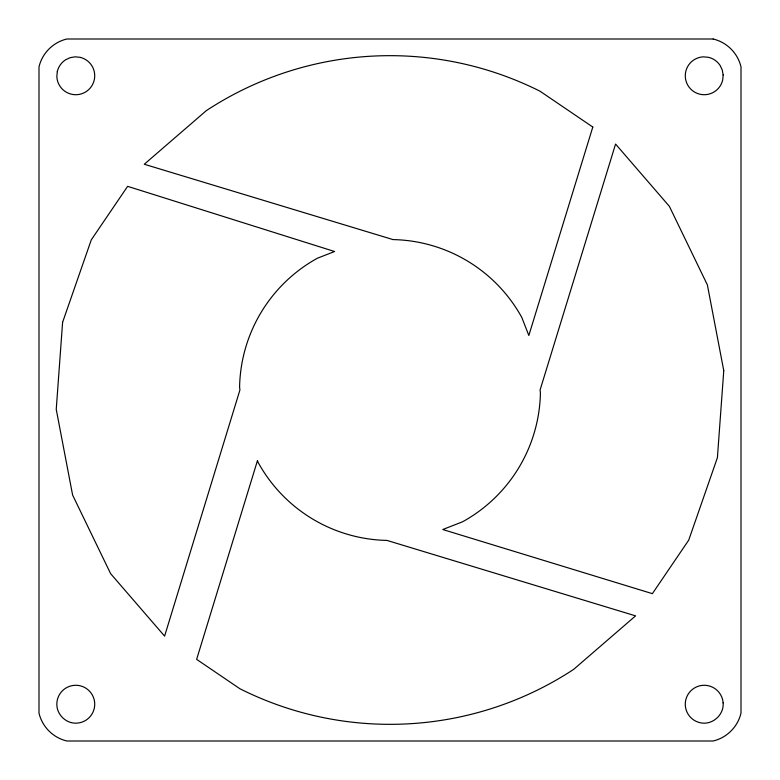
<?xml version="1.0" encoding="UTF-8"?>
<svg xmlns="http://www.w3.org/2000/svg" width="780" height="780" viewBox="0 0 780 780"><rect width="100%" height="100%" fill="white"/><g stroke="black" fill="none" stroke-linecap="round" stroke-linejoin="round"><path stroke-width="1.17" d="M723.118 702.868C724.201 714.821 712.384 725.312 700.645 722.826A18.944 18.944 0 0 1 685.376 702.283A18.944 18.944 0 0 1 704.515 685.279A18.944 18.944 0 0 1 723.118 702.868M62.595 322.315L56.238 409.354L72.618 495.085L110.623 573.651L164.599 636.129L239.918 390L239.587 386.987A150.442 150.442 0 0 1 317.401 258.229L334.591 251.511L127.627 186.342L91.27 239.879L62.595 322.315M723.762 370.646L717.405 457.685L688.73 540.121L652.373 593.658L442.777 529.523L462.598 521.771A150.442 150.442 0 0 0 540.413 393.013L540.082 390L615.566 144.056L669.376 206.349L707.382 284.915L723.762 370.646M723.148 74.948L722.719 79.872A18.944 18.944 0 0 1 701.756 94.555A18.944 18.944 0 0 1 685.298 74.948A18.944 18.944 0 0 1 703.394 56.852L708.318 57.281A18.944 18.944 0 0 1 720.203 65.598L722.29 70.073L723.148 74.948M57.291 71.623L56.842 76.547A18.944 18.944 0 0 0 74.89 94.702A18.944 18.944 0 0 0 94.555 78.302A18.944 18.944 0 0 0 79.93 57.291L75.007 56.842L70.132 57.691L65.647 59.767A18.944 18.944 0 0 0 57.291 71.623M257.459 460.639L196.638 659.363L239.879 688.73A334.327 334.327 0 0 0 573.651 669.376L635.583 615.868L386.987 540.413A150.442 150.442 0 0 1 258.229 462.598L257.459 460.639M592.8 127.052L528.84 335.478L521.771 317.401A150.442 150.442 0 0 0 393.013 239.587L144.271 164.249L206.349 110.623A334.327 334.327 0 0 1 540.121 91.27L592.8 127.052M713.144 39L66.856 39A37.615 37.615 0 0 0 39 66.856L39 713.144A37.615 37.615 0 0 0 66.856 741L713.144 741A37.615 37.615 0 0 0 741 713.144L741 66.856A37.615 37.615 0 0 0 713.144 39M70.873 722.524C64.457 720.691 59.309 715.543 57.476 709.127A18.944 18.944 0 0 1 74.129 685.347A18.944 18.944 0 0 1 94.653 705.871A18.944 18.944 0 0 1 70.873 722.524"/></g></svg>
